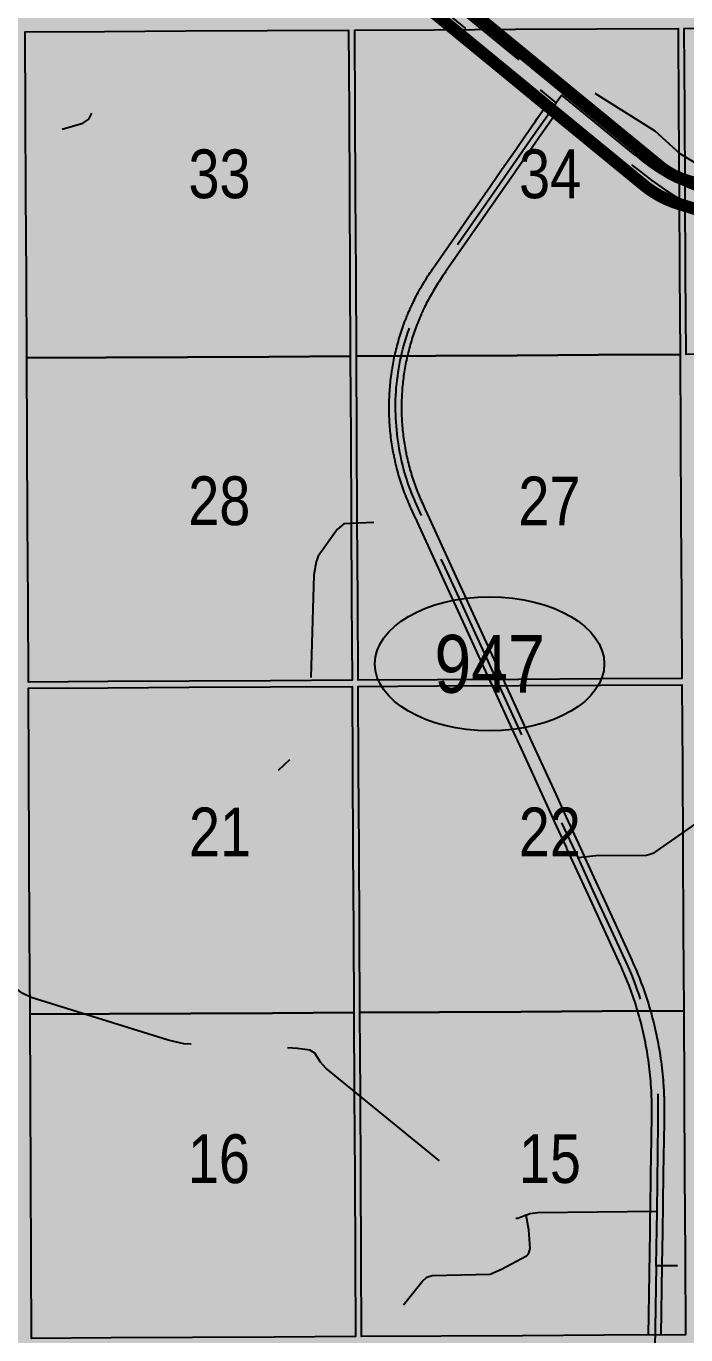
# Model space of a CAD drawing. Extents: x 403018 to 417191, y 6033193 to 6042673.
# Drawn here: x 415495.6 to 415603.9, y 6036406.3 to 6036621.3 of the extents above; entities that cross this region are included whole.
import ezdxf
from ezdxf.enums import TextEntityAlignment as Align

# ---------------------------------------------------------------- set-up
doc = ezdxf.new("R2010")
doc.units = 0
doc.header["$LTSCALE"] = 5
doc.linetypes.add('DASHED2', pattern=[9.525, 6.35, -3.175])
for name, color, linetype in [('L-MON', 1, 'Continuous'), ('Quarters', 8, 'Continuous'), ('RoadSeg', 57, 'DASHED2'), ('ROUTE-MAP-HWY', 2, 'Continuous')]:
    doc.layers.add(name, color=color, linetype=linetype)
doc.layers.add('ROUTE-MAP-BACKGROUND-H', color=7, linetype='Continuous', true_color=0xf0ebff)
doc.styles.add('120', font='ARIALN.TTF', dxfattribs={"height": 13})
doc.styles.add('80A', font='ARIALN.TTF', dxfattribs={"height": 10})

# ---------------------------------------------------------------- blocks, each defined once
blk = doc.blocks.new('hwy_sec')
h = blk.add_hatch(color=255)
edge = h.paths.add_edge_path()
edge.add_ellipse((-0.7, -0.79), major_axis=(18.84, 0), ratio=0.584608, start_angle=0, end_angle=360)
at = {"color": 3}
blk.add_ellipse((-0.7, -0.79), major_axis=(18.84, 0), ratio=0.584608, dxfattribs=at)
at = {"color": 240, "style": '80A'}
blk.add_attdef('SEC', text='', height=9.5, dxfattribs=at).set_placement((-0.7, -0.79), align=Align.MIDDLE_CENTER)

msp = doc.modelspace()

# ---------------------------------------------------------------- hatches: boundary and pattern name
at = {"layer": 'ROUTE-MAP-BACKGROUND-H'}
h = msp.add_hatch(color=256, dxfattribs=at)
h.dxf.hatch_style = 1
h.paths.add_polyline_path([(412923.423, 6037807.465), (416092.9, 6037807.465), (416092.9, 6035965.758), (412923.423, 6035965.758)])

# ---------------------------------------------------------------- linework, layer by layer
at = {"layer": 'Quarters'}
for points in [[(415508.708, 6036566.852), (415495.67, 6036566.783), (415495.604, 6036580.173), (415495.538, 6036593.564), (415495.472, 6036606.954), (415495.406, 6036620.345), (415508.438, 6036620.414), (415521.806, 6036620.484), (415535.173, 6036620.555), (415548.541, 6036620.626), (415548.612, 6036607.236), (415548.683, 6036593.845), (415548.754, 6036580.455), (415548.825, 6036567.065), (415535.453, 6036566.994), (415522.08, 6036566.923), (415508.708, 6036566.852)], [(415602.913, 6036580.743), (415602.989, 6036567.354), (415589.615, 6036567.283), (415576.242, 6036567.211), (415562.868, 6036567.14), (415549.829, 6036567.071), (415549.758, 6036580.461), (415549.687, 6036593.851), (415549.616, 6036607.241), (415549.545, 6036620.631), (415562.579, 6036620.7), (415575.948, 6036620.771), (415589.317, 6036620.841), (415602.686, 6036620.912), (415602.761, 6036607.522), (415602.837, 6036594.133), (415602.913, 6036580.743)], [(415657.072, 6036581.032), (415657.153, 6036567.643), (415643.779, 6036567.571), (415630.405, 6036567.5), (415617.032, 6036567.429), (415603.993, 6036567.359), (415603.917, 6036580.749), (415603.841, 6036594.138), (415603.766, 6036607.528), (415603.69, 6036620.917), (415616.724, 6036620.986), (415630.093, 6036621.057), (415643.462, 6036621.128), (415656.831, 6036621.199), (415656.911, 6036607.81), (415656.992, 6036594.421), (415657.072, 6036581.032)], [(415508.976, 6036513.626), (415495.933, 6036513.556), (415495.869, 6036526.611), (415495.803, 6036540.002), (415495.737, 6036553.392), (415495.67, 6036566.783), (415508.708, 6036566.852), (415522.08, 6036566.923), (415535.453, 6036566.994), (415548.825, 6036567.065), (415548.896, 6036553.675), (415548.967, 6036540.285), (415549.038, 6036526.895), (415549.107, 6036513.84), (415535.73, 6036513.768), (415522.353, 6036513.697), (415508.976, 6036513.626)], [(415603.216, 6036527.185), (415603.29, 6036514.13), (415589.911, 6036514.059), (415576.533, 6036513.987), (415563.155, 6036513.915), (415550.111, 6036513.845), (415550.042, 6036526.9), (415549.971, 6036540.29), (415549.9, 6036553.681), (415549.829, 6036567.071), (415562.868, 6036567.14), (415576.242, 6036567.211), (415589.615, 6036567.283), (415602.989, 6036567.354), (415603.064, 6036553.964), (415603.14, 6036540.575), (415603.216, 6036527.185)], [(415509.25, 6036459.06), (415496.203, 6036458.99), (415496.137, 6036472.38), (415496.071, 6036485.771), (415496.005, 6036499.161), (415495.938, 6036512.552), (415508.981, 6036512.621), (415522.358, 6036512.693), (415535.735, 6036512.764), (415549.112, 6036512.835), (415549.183, 6036499.445), (415549.254, 6036486.055), (415549.325, 6036472.665), (415549.396, 6036459.275), (415536.014, 6036459.203), (415522.632, 6036459.132), (415509.25, 6036459.06)], [(415603.523, 6036472.957), (415603.598, 6036459.568), (415590.215, 6036459.496), (415576.832, 6036459.423), (415563.449, 6036459.351), (415550.4, 6036459.28), (415550.329, 6036472.671), (415550.258, 6036486.061), (415550.187, 6036499.451), (415550.116, 6036512.841), (415563.16, 6036512.911), (415576.539, 6036512.983), (415589.917, 6036513.054), (415603.295, 6036513.126), (415603.371, 6036499.737), (415603.447, 6036486.347), (415603.523, 6036472.957)], [(415509.518, 6036405.833), (415496.466, 6036405.763), (415496.402, 6036418.818), (415496.336, 6036432.209), (415496.269, 6036445.6), (415496.203, 6036458.99), (415509.25, 6036459.06), (415522.632, 6036459.132), (415536.014, 6036459.203), (415549.396, 6036459.275), (415549.467, 6036445.885), (415549.538, 6036432.495), (415549.609, 6036419.105), (415549.678, 6036406.049), (415536.291, 6036405.977), (415522.905, 6036405.905), (415509.518, 6036405.833)], [(415603.826, 6036419.399), (415603.899, 6036406.344), (415590.511, 6036406.272), (415577.123, 6036406.199), (415563.735, 6036406.126), (415550.682, 6036406.055), (415550.613, 6036419.11), (415550.542, 6036432.5), (415550.471, 6036445.89), (415550.4, 6036459.28), (415563.449, 6036459.351), (415576.832, 6036459.423), (415590.215, 6036459.496), (415603.598, 6036459.568), (415603.674, 6036446.178), (415603.75, 6036432.789), (415603.826, 6036419.399)]]:
    msp.add_lwpolyline(points, close=True, dxfattribs=at)
at = {"layer": 'RoadSeg', "flags": 128}
for points in [[(415560.538, 6036540.893), (415559.482, 6036543.219), (415559.348, 6036543.519), (415559.205, 6036543.847), (415559.033, 6036544.254), (415558.879, 6036544.633), (415558.697, 6036545.107), (415558.544, 6036545.523), (415558.394, 6036545.947), (415558.243, 6036546.388), (415558.085, 6036546.867), (415557.947, 6036547.304), (415557.832, 6036547.683), (415557.695, 6036548.155), (415557.566, 6036548.617), (415557.446, 6036549.072), (415557.336, 6036549.545), (415557.237, 6036549.969), (415557.104, 6036550.585), (415556.97, 6036551.236), (415556.859, 6036551.833), (415556.77, 6036552.413), (415556.671, 6036553.084), (415556.589, 6036553.696), (415556.519, 6036554.326), (415556.454, 6036554.967), (415556.398, 6036555.597), (415556.35, 6036556.228), (415556.311, 6036556.826), (415556.278, 6036557.479), (415556.256, 6036558.1), (415556.242, 6036558.748), (415556.244, 6036559.322), (415556.262, 6036559.954), (415556.294, 6036560.631), (415556.334, 6036561.236), (415556.381, 6036561.88), (415556.461, 6036562.552), (415556.528, 6036563.176), (415556.604, 6036563.805), (415556.685, 6036564.448), (415556.789, 6036565.072), (415556.905, 6036565.721), (415557.03, 6036566.359), (415557.171, 6036566.969), (415557.307, 6036567.558), (415557.465, 6036568.203), (415557.639, 6036568.838), (415557.8, 6036569.396), (415557.957, 6036569.893), (415558.115, 6036570.443), (415558.282, 6036570.989), (415558.473, 6036571.537), (415558.671, 6036572.102), (415558.868, 6036572.573), (415559.121, 6036573.239), (415559.329, 6036573.765), (415559.505, 6036574.177), (415559.717, 6036574.627), (415559.935, 6036575.114), (415560.246, 6036575.723), (415560.57, 6036576.382), (415560.896, 6036576.99), (415561.222, 6036577.609), (415561.571, 6036578.213), (415561.923, 6036578.805), (415562.285, 6036579.389), (415562.669, 6036579.98), (415563.06, 6036580.559), (415563.465, 6036581.15), (415563.872, 6036581.737), (415574.228, 6036596.588), (415578.909, 6036603.37), (415580.957, 6036606.241), (415581.715, 6036607.326), (415582.667, 6036608.688), (415553.961, 6036632.262), (415527.798, 6036653.79), (415526.3, 6036654.999), (415525.021, 6036656.019), (415523.886, 6036656.863), (415522.793, 6036657.647), (415521.846, 6036658.303), (415520.781, 6036659.01), (415519.829, 6036659.614), (415518.818, 6036660.231), (415517.851, 6036660.803), (415516.858, 6036661.368), (415515.844, 6036661.92), (415457.44, 6036692.32), (415449.665, 6036696.368), (415410.011, 6036717.002), (415362.415, 6036741.788), (415359.846, 6036743.131), (415360.218, 6036743.135), (415360.653, 6036742.988), (415361.226, 6036742.733), (415361.6, 6036742.559), (415361.947, 6036742.483), (415362.512, 6036742.536), (415362.931, 6036742.603), (415362.415, 6036741.788), (415361.534, 6036740.641), (415356.439, 6036736.745), (415344.518, 6036728.653), (415351.777, 6036718.996), (415354.774, 6036714.467), (415360.668, 6036706.175), (415361.234, 6036705.609), (415361.9, 6036705.409), (415362.899, 6036705.509)], [(415611.251, 6036601.78), (415611.118, 6036603.145), (415610.718, 6036603.844), (415609.819, 6036604.044), (415609.519, 6036603.744), (415608.587, 6036599.549), (415608.087, 6036598.55), (415607.621, 6036598.317), (415606.722, 6036598.35), (415605.39, 6036598.883), (415602.992, 6036600.281), (415598.93, 6036604.044), (415588.84, 6036610.371), (415587.175, 6036611.636), (415586.142, 6036611.836), (415585.11, 6036611.67), (415584.278, 6036611.037), (415583.6, 6036609.97), (415566.606, 6036623.915), (415554.989, 6036633.45), (415555.307, 6036633.814), (415556.639, 6036635.612), (415557.538, 6036636.478), (415559.103, 6036636.911), (415560.834, 6036636.811), (415564.264, 6036634.314)], [(415694.035, 6036576.871), (415693.935, 6036574.674), (415693.984, 6036574.228), (415680.77, 6036572.786), (415677.955, 6036572.48), (415675.065, 6036572.155), (415672.079, 6036571.836), (415669.278, 6036571.544), (415659.755, 6036570.598), (415658.884, 6036570.518), (415657.958, 6036570.443), (415657.013, 6036570.381), (415656.147, 6036570.337), (415656.145, 6036570.337), (415655.28, 6036570.309), (415654.288, 6036570.296), (415653.266, 6036570.308), (415652.305, 6036570.355), (415651.401, 6036570.434), (415650.436, 6036570.559), (415649.53, 6036570.707), (415648.561, 6036570.888), (415647.624, 6036571.09), (415646.689, 6036571.323), (415645.795, 6036571.585), (415644.949, 6036571.872), (415644.068, 6036572.231), (415643.226, 6036572.623), (415642.376, 6036573.052), (415641.641, 6036573.444), (415640.946, 6036573.836), (415640.276, 6036574.24), (415639.536, 6036574.712), (415638.787, 6036575.217), (415638.052, 6036575.747), (415637.354, 6036576.283), (415636.666, 6036576.853), (415636.108, 6036577.348), (415635.521, 6036577.908), (415635.002, 6036578.43), (415634.485, 6036578.959), (415631.354, 6036582.233), (415630.736, 6036582.853), (415630.083, 6036583.487), (415629.439, 6036584.079), (415628.739, 6036584.682), (415628.099, 6036585.201), (415627.345, 6036585.778), (415626.66, 6036586.27), (415625.919, 6036586.77), (415625.167, 6036587.251), (415624.433, 6036587.686), (415623.617, 6036588.126), (415622.765, 6036588.544), (415621.818, 6036588.969), (415620.89, 6036589.349), (415619.978, 6036589.689), (415619.094, 6036589.989), (415618.092, 6036590.314), (415607.106, 6036593.813), (415606.164, 6036594.128), (415605.219, 6036594.467), (415604.295, 6036594.823), (415603.42, 6036595.19), (415602.425, 6036595.651), (415601.663, 6036596.037), (415600.895, 6036596.457), (415600.186, 6036596.868), (415599.37, 6036597.368), (415598.534, 6036597.918), (415597.715, 6036598.502), (415596.821, 6036599.182), (415596.043, 6036599.79), (415595.361, 6036600.332), (415583.6, 6036609.97), (415582.667, 6036608.688), (415595.258, 6036598.348), (415596.312, 6036597.495), (415597.347, 6036596.694), (415598.363, 6036595.94), (415599.475, 6036595.149), (415600.573, 6036594.393), (415601.662, 6036593.678), (415602.698, 6036593.032), (415603.777, 6036592.383), (415604.959, 6036591.692), (415632.392, 6036576.095), (415633.685, 6036575.36), (415634.616, 6036574.835), (415635.56, 6036574.307), (415636.51, 6036573.776), (415637.464, 6036573.257), (415638.552, 6036572.713), (415639.559, 6036572.251), (415640.636, 6036571.798), (415641.698, 6036571.384), (415642.783, 6036571.001), (415643.789, 6036570.673), (415644.968, 6036570.32), (415646.199, 6036569.997), (415647.443, 6036569.713), (415648.8, 6036569.448), (415650.121, 6036569.245), (415651.292, 6036569.1), (415652.535, 6036568.98), (415653.762, 6036568.903), (415654.977, 6036568.862), (415656.193, 6036568.859), (415657.516, 6036568.901), (415658.75, 6036568.972), (415659.946, 6036569.067), (415661.287, 6036569.203), (415662.379, 6036569.324), (415694.116, 6036572.801), (415693.984, 6036574.228), (415730.973, 6036578.271), (415730.964, 6036578.769), (415730.565, 6036580.001), (415729.099, 6036581.966), (415729.499, 6036582.466), (415730.798, 6036582.999)], [(415409.553, 6036608.906), (415414.681, 6036605.876), (415415.014, 6036605.842), (415419.076, 6036603.478), (415421.807, 6036602.179), (415426.536, 6036602.346), (415469.293, 6036602.779), (415471.124, 6036602.346), (415472.223, 6036601.48), (415472.489, 6036601.014), (415473.256, 6036600.348), (415474.121, 6036599.981), (415484.644, 6036599.915), (415486.842, 6036600.215), (415489.606, 6036600.914), (415504.857, 6036605.343), (415505.856, 6036606.009), (415506.356, 6036607.008)], [(415602.559, 6036417.697), (415599.051, 6036417.671), (415599.213, 6036426.658), (415599.397, 6036441.136), (415599.402, 6036441.839), (415599.405, 6036442.549), (415599.406, 6036443.239), (415599.405, 6036443.903), (415599.4, 6036444.528), (415599.393, 6036445.13), (415599.383, 6036445.689), (415599.369, 6036446.221), (415599.325, 6036446.792), (415599.298, 6036447.37), (415599.247, 6036447.961), (415599.179, 6036448.584), (415599.128, 6036449.232), (415599.071, 6036449.898), (415598.992, 6036450.531), (415598.908, 6036451.167), (415598.821, 6036451.809), (415598.723, 6036452.504), (415598.608, 6036453.163), (415598.492, 6036453.833), (415598.357, 6036454.499), (415598.212, 6036455.138), (415598.063, 6036455.819), (415597.908, 6036456.488), (415597.76, 6036457.149), (415597.604, 6036457.805), (415597.44, 6036458.456), (415597.249, 6036459.123), (415597.055, 6036459.745), (415596.858, 6036460.382), (415596.673, 6036461.008), (415596.464, 6036461.651), (415596.26, 6036462.264), (415596.03, 6036462.915), (415595.798, 6036463.538), (415595.564, 6036464.149), (415595.33, 6036464.749), (415595.047, 6036465.446), (415594.721, 6036466.214), (415594.509, 6036466.709), (415592.046, 6036472.108), (415588.741, 6036479.263), (415586.25, 6036484.768), (415583.56, 6036490.538), (415567.338, 6036525.988), (415564.385, 6036532.384), (415560.538, 6036540.893), (415559.969, 6036540.508), (415558.57, 6036540.075), (415547.781, 6036539.542), (415546.682, 6036538.609), (415543.552, 6036534.214), (415543.185, 6036533.315), (415542.819, 6036531.184), (415542.32, 6036513.368), (415542.186, 6036511.837), (415541.487, 6036509.039), (415541.487, 6036508.606), (415541.82, 6036507.94), (415542.22, 6036507.374), (415543.052, 6036506.075), (415543.119, 6036505.01), (415542.32, 6036504.044), (415536.958, 6036499.049)], [(415525.869, 6036378.004), (415528.034, 6036377.837), (415530.498, 6036377.97), (415531.264, 6036378.436), (415560.635, 6036415.133), (415561.401, 6036415.799), (415562.266, 6036416.099), (415571.79, 6036416.332), (415573.688, 6036417.131), (415577.784, 6036419.329), (415578.15, 6036419.762), (415578.35, 6036420.528), (415578.151, 6036423.591), (415577.718, 6036425.989), (415576.352, 6036425.456), (415575.187, 6036425.523), (415574.621, 6036425.856), (415544.817, 6036450.165), (415543.918, 6036451.131), (415542.986, 6036452.596), (415542.153, 6036453.095), (415540.122, 6036453.395), (415521.474, 6036454.161), (415518.876, 6036454.76), (415496.366, 6036461.753), (415495, 6036462.386), (415492.803, 6036464.018), (415492.103, 6036464.75), (415491.337, 6036465.183), (415484.544, 6036470.977), (415482.979, 6036472.076), (415482.147, 6036472.476), (415462.067, 6036479.136), (415461.068, 6036479.768), (415458.404, 6036483.498), (415439.289, 6036508.173)], [(415586.25, 6036484.768), (415589.173, 6036485.096), (415597.464, 6036485.13), (415598.763, 6036485.496), (415613.449, 6036495.819), (415614.68, 6036496.252), (415617.178, 6036496.585), (415617.444, 6036496.985), (415617.578, 6036497.95), (415618.011, 6036498.55)], [(415577.718, 6036425.989), (415578.317, 6036426.255), (415579.649, 6036426.455), (415599.213, 6036426.658)], [(415599.051, 6036417.671), (415598.888, 6036407.348), (415598.653, 6036390.521), (415592.536, 6036390.624), (415570.492, 6036390.425)]]:
    msp.add_lwpolyline(points, dxfattribs=at)
at = {"layer": 'ROUTE-MAP-HWY', "const_width": 2}
for points in [[(415609.931, 6036589.853), (415603.855, 6036591.752), (415602.849, 6036592.066), (415602.768, 6036592.092), (415602.623, 6036592.137), (415602.482, 6036592.184), (415602.347, 6036592.229), (415602.335, 6036592.233), (415602.206, 6036592.278), (415602.194, 6036592.282), (415602.066, 6036592.328), (415602.053, 6036592.332), (415601.927, 6036592.379), (415601.913, 6036592.384), (415601.788, 6036592.431), (415601.773, 6036592.436), (415601.649, 6036592.484), (415601.634, 6036592.49), (415601.511, 6036592.539), (415601.495, 6036592.545), (415601.373, 6036592.595), (415601.357, 6036592.601), (415601.236, 6036592.652), (415601.219, 6036592.659), (415601.099, 6036592.71), (415601.082, 6036592.718), (415600.963, 6036592.769), (415600.945, 6036592.777), (415600.828, 6036592.83), (415600.808, 6036592.838), (415600.693, 6036592.891), (415600.673, 6036592.901), (415600.558, 6036592.954), (415600.537, 6036592.964), (415600.424, 6036593.018), (415600.403, 6036593.029), (415600.291, 6036593.084), (415600.269, 6036593.094), (415600.158, 6036593.15), (415600.135, 6036593.161), (415600.025, 6036593.217), (415600.002, 6036593.229), (415599.894, 6036593.286), (415599.864, 6036593.302), (415599.733, 6036593.372), (415599.601, 6036593.444), (415599.471, 6036593.516), (415599.341, 6036593.59), (415599.212, 6036593.665), (415599.084, 6036593.741), (415598.956, 6036593.818), (415598.829, 6036593.897), (415598.702, 6036593.976), (415598.576, 6036594.057), (415598.495, 6036594.11), (415598.451, 6036594.138), (415598.327, 6036594.221), (415598.203, 6036594.305), (415598.08, 6036594.389), (415597.958, 6036594.475), (415597.837, 6036594.562), (415597.716, 6036594.65), (415597.596, 6036594.74), (415597.477, 6036594.83), (415597.359, 6036594.921), (415597.326, 6036594.947), (415597.241, 6036595.013), (415597.224, 6036595.027), (415597.123, 6036595.107), (415597.023, 6036595.189), (415596.494, 6036595.623), (415594.797, 6036597.014), (415591.883, 6036599.402), (415591.393, 6036599.804), (415591.364, 6036599.827), (415588.304, 6036602.335), (415588.138, 6036602.471), (415586.171, 6036604.08), (415585.862, 6036604.334), (415582.622, 6036606.988), (415581.048, 6036608.278), (415580.66, 6036608.596), (415578.999, 6036609.958), (415575.994, 6036612.432), (415565.898, 6036620.717), (415564.681, 6036621.715), (415553.042, 6036631.258)], [(415567.474, 6036624.672), (415571.035, 6036621.749), (415572.251, 6036620.751), (415575.965, 6036617.704), (415581.612, 6036613.07), (415599.597, 6036598.327), (415599.678, 6036598.261), (415599.767, 6036598.19), (415599.856, 6036598.12), (415599.946, 6036598.05), (415600.037, 6036597.981), (415600.129, 6036597.913), (415600.221, 6036597.846), (415600.313, 6036597.78), (415600.406, 6036597.714), (415600.5, 6036597.65), (415600.594, 6036597.586), (415600.689, 6036597.523), (415600.785, 6036597.46), (415600.881, 6036597.399), (415600.977, 6036597.339), (415601.074, 6036597.279), (415601.171, 6036597.22), (415601.269, 6036597.162), (415601.368, 6036597.105), (415601.467, 6036597.048), (415601.566, 6036596.993), (415601.666, 6036596.938), (415601.767, 6036596.885), (415601.868, 6036596.832), (415601.969, 6036596.78), (415602.071, 6036596.729), (415602.173, 6036596.679), (415602.276, 6036596.63), (415602.379, 6036596.581), (415602.483, 6036596.534), (415602.587, 6036596.487), (415602.691, 6036596.442), (415602.796, 6036596.397), (415602.824, 6036596.385), (415602.872, 6036596.365), (415602.901, 6036596.358), (415603.006, 6036596.31), (415603.112, 6036596.268), (415603.218, 6036596.227), (415603.325, 6036596.187), (415603.432, 6036596.148), (415603.539, 6036596.11), (415603.647, 6036596.072), (415603.755, 6036596.036), (415603.831, 6036596.011), (415603.863, 6036596), (415603.976, 6036595.965), (415609.726, 6036594.169)]]:
    msp.add_lwpolyline(points, dxfattribs=at)
at = {"layer": 'ROUTE-MAP-HWY'}
msp.add_lwpolyline([(415597.811, 6036406.311), (415598.068, 6036423.185), (415598.107, 6036425.782), (415598.122, 6036426.796), (415598.212, 6036432.758), (415598.298, 6036438.477), (415598.36, 6036442.567), (415598.365, 6036443.048), (415598.367, 6036443.53), (415598.364, 6036444.012), (415598.363, 6036444.043), (415598.357, 6036444.494), (415598.356, 6036444.538), (415598.346, 6036444.976), (415598.344, 6036445.033), (415598.33, 6036445.457), (415598.328, 6036445.528), (415598.311, 6036445.939), (415598.307, 6036446.022), (415598.288, 6036446.42), (415598.282, 6036446.517), (415598.26, 6036446.901), (415598.253, 6036447.011), (415598.22, 6036447.504), (415598.182, 6036447.998), (415598.14, 6036448.491), (415598.094, 6036448.984), (415598.043, 6036449.476), (415597.988, 6036449.968), (415597.929, 6036450.459), (415597.865, 6036450.95), (415597.798, 6036451.44), (415597.726, 6036451.93), (415597.649, 6036452.419), (415597.569, 6036452.907), (415597.484, 6036453.395), (415597.395, 6036453.882), (415597.301, 6036454.368), (415597.204, 6036454.853), (415597.102, 6036455.337), (415596.996, 6036455.821), (415596.885, 6036456.303), (415596.771, 6036456.785), (415596.652, 6036457.265), (415596.529, 6036457.745), (415596.402, 6036458.223), (415596.271, 6036458.7), (415596.136, 6036459.176), (415596.033, 6036459.526), (415595.996, 6036459.651), (415595.853, 6036460.125), (415595.705, 6036460.597), (415595.553, 6036461.068), (415595.397, 6036461.538), (415595.237, 6036462.006), (415595.073, 6036462.473), (415594.904, 6036462.938), (415594.732, 6036463.402), (415594.556, 6036463.865), (415594.375, 6036464.326), (415594.191, 6036464.785), (415594.003, 6036465.243), (415593.81, 6036465.699), (415593.614, 6036466.153), (415593.414, 6036466.605), (415593.21, 6036467.055), (415587.931, 6036478.57), (415584.413, 6036486.244), (415584.326, 6036486.434), (415582.719, 6036489.939), (415581.428, 6036492.757), (415576.648, 6036503.183), (415576.592, 6036503.306), (415576.44, 6036503.637), (415576.267, 6036504.014), (415576.059, 6036504.468), (415574.486, 6036507.898), (415572.167, 6036512.959), (415571.707, 6036513.961), (415566.193, 6036525.989), (415564.805, 6036529.017), (415559.85, 6036539.826), (415559.614, 6036540.341), (415559.551, 6036540.479), (415558.814, 6036542.086), (415558.676, 6036542.389), (415558.542, 6036542.694), (415558.531, 6036542.719), (415558.409, 6036542.999), (415558.393, 6036543.037), (415558.258, 6036543.357), (415558.126, 6036543.678), (415557.997, 6036544), (415557.87, 6036544.323), (415557.747, 6036544.647), (415557.626, 6036544.972), (415557.508, 6036545.299), (415557.393, 6036545.626), (415557.28, 6036545.954), (415557.171, 6036546.284), (415557.065, 6036546.614), (415556.961, 6036546.945), (415556.86, 6036547.277), (415556.762, 6036547.61), (415556.667, 6036547.944), (415556.575, 6036548.278), (415556.486, 6036548.614), (415556.4, 6036548.95), (415556.317, 6036549.287), (415556.237, 6036549.624), (415556.203, 6036549.77), (415556.168, 6036549.927), (415556.12, 6036550.142), (415556.073, 6036550.357), (415556.043, 6036550.5), (415556.006, 6036550.683), (415556, 6036550.712), (415555.947, 6036550.978), (415555.94, 6036551.011), (415555.882, 6036551.314), (415555.828, 6036551.609), (415555.818, 6036551.66), (415555.759, 6036552.002), (415555.702, 6036552.344), (415555.649, 6036552.687), (415555.598, 6036553.03), (415555.551, 6036553.374), (415555.506, 6036553.718), (415555.465, 6036554.062), (415555.426, 6036554.407), (415555.391, 6036554.752), (415555.358, 6036555.098), (415555.329, 6036555.444), (415555.302, 6036555.79), (415555.279, 6036556.136), (415555.258, 6036556.482), (415555.241, 6036556.829), (415555.227, 6036557.176), (415555.215, 6036557.522), (415555.207, 6036557.869), (415555.202, 6036558.216), (415555.199, 6036558.563), (415555.2, 6036558.91), (415555.204, 6036559.257), (415555.211, 6036559.604), (415555.221, 6036559.951), (415555.233, 6036560.298), (415555.249, 6036560.645), (415555.268, 6036560.991), (415555.29, 6036561.337), (415555.315, 6036561.683), (415555.343, 6036562.029), (415555.374, 6036562.375), (415555.408, 6036562.72), (415555.445, 6036563.065), (415555.485, 6036563.41), (415555.528, 6036563.754), (415555.574, 6036564.098), (415555.623, 6036564.442), (415555.649, 6036564.611), (415555.667, 6036564.727), (415555.676, 6036564.785), (415555.731, 6036565.127), (415555.747, 6036565.224), (415555.755, 6036565.275), (415555.788, 6036565.47), (415555.85, 6036565.811), (415555.913, 6036566.152), (415555.98, 6036566.493), (415556.05, 6036566.833), (415556.108, 6036567.104), (415556.12, 6036567.158), (415556.196, 6036567.496), (415556.275, 6036567.834), (415556.357, 6036568.171), (415556.441, 6036568.508), (415556.529, 6036568.844), (415556.619, 6036569.179), (415556.713, 6036569.513), (415556.809, 6036569.846), (415556.909, 6036570.179), (415557.011, 6036570.51), (415557.116, 6036570.841), (415557.224, 6036571.171), (415557.335, 6036571.5), (415557.448, 6036571.828), (415557.565, 6036572.154), (415557.684, 6036572.48), (415557.806, 6036572.805), (415557.841, 6036572.897), (415557.925, 6036573.112), (415557.932, 6036573.128), (415557.959, 6036573.199), (415558.027, 6036573.371), (415558.059, 6036573.452), (415558.079, 6036573.501), (415558.131, 6036573.629), (415558.19, 6036573.773), (415558.201, 6036573.801), (415558.236, 6036573.886), (415558.326, 6036574.1), (415558.344, 6036574.143), (415558.454, 6036574.399), (415558.472, 6036574.439), (415558.584, 6036574.695), (415558.603, 6036574.738), (415558.611, 6036574.757), (415558.717, 6036574.991), (415558.754, 6036575.075), (415558.851, 6036575.286), (415558.898, 6036575.388), (415558.909, 6036575.412), (415558.988, 6036575.58), (415559.045, 6036575.703), (415559.066, 6036575.747), (415559.127, 6036575.874), (415559.195, 6036576.016), (415559.226, 6036576.081), (415559.347, 6036576.328), (415559.503, 6036576.638), (415559.661, 6036576.947), (415559.822, 6036577.255), (415559.986, 6036577.561), (415560.152, 6036577.865), (415560.321, 6036578.168), (415560.492, 6036578.47), (415560.666, 6036578.77), (415560.843, 6036579.069), (415561.023, 6036579.366), (415561.205, 6036579.661), (415561.389, 6036579.955), (415561.576, 6036580.248), (415561.766, 6036580.538), (415561.958, 6036580.827), (415562.153, 6036581.114), (415562.326, 6036581.366), (415565.579, 6036586.033), (415565.959, 6036586.579), (415568.537, 6036590.278), (415568.61, 6036590.383), (415568.917, 6036590.824), (415568.99, 6036590.929), (415570.916, 6036593.692), (415571.015, 6036593.834), (415571.063, 6036593.903), (415571.105, 6036593.964), (415571.177, 6036594.067), (415573.551, 6036597.493), (415573.71, 6036597.721), (415573.763, 6036597.798), (415573.836, 6036597.903), (415574.089, 6036598.269), (415574.142, 6036598.345), (415574.215, 6036598.45), (415576.056, 6036601.1), (415577.574, 6036603.281), (415577.669, 6036603.418), (415578.101, 6036604.038), (415578.704, 6036604.915), (415578.949, 6036605.271), (415579.232, 6036605.682), (415579.524, 6036606.099), (415579.903, 6036606.642), (415581.048, 6036608.278), (415582.622, 6036606.988), (415581.485, 6036605.363), (415581.11, 6036604.82), (415580.903, 6036604.523), (415580.819, 6036604.402), (415580.438, 6036603.855), (415580.286, 6036603.636), (415579.676, 6036602.759), (415576.075, 6036597.57), (415575.51, 6036596.757), (415575.225, 6036596.347), (415573.575, 6036593.977), (415572.675, 6036592.682), (415572.568, 6036592.528), (415564.482, 6036580.911), (415564.387, 6036580.775), (415563.991, 6036580.207), (415563.819, 6036579.958), (415563.635, 6036579.685), (415563.452, 6036579.411), (415563.272, 6036579.135), (415563.095, 6036578.858), (415562.92, 6036578.579), (415562.747, 6036578.298), (415562.577, 6036578.017), (415562.409, 6036577.733), (415562.244, 6036577.448), (415562.081, 6036577.162), (415561.921, 6036576.874), (415561.763, 6036576.585), (415561.608, 6036576.295), (415561.455, 6036576.003), (415561.305, 6036575.71), (415561.157, 6036575.416), (415561.012, 6036575.12), (415560.986, 6036575.066), (415560.972, 6036575.036), (415560.864, 6036574.811), (415560.852, 6036574.785), (415560.743, 6036574.554), (415560.734, 6036574.533), (415560.625, 6036574.296), (415560.618, 6036574.281), (415560.593, 6036574.226), (415560.504, 6036574.029), (415560.458, 6036573.925), (415560.391, 6036573.774), (415560.326, 6036573.623), (415560.281, 6036573.518), (415560.196, 6036573.317), (415560.167, 6036573.25), (415560.069, 6036573.013), (415560.056, 6036572.981), (415559.955, 6036572.731), (415559.945, 6036572.709), (415559.85, 6036572.468), (415559.838, 6036572.437), (415559.824, 6036572.402), (415559.747, 6036572.203), (415559.732, 6036572.165), (415559.705, 6036572.095), (415559.646, 6036571.938), (415559.628, 6036571.892), (415559.589, 6036571.787), (415559.476, 6036571.478), (415559.365, 6036571.168), (415559.257, 6036570.856), (415559.152, 6036570.544), (415559.049, 6036570.231), (415558.95, 6036569.918), (415558.853, 6036569.603), (415558.759, 6036569.287), (415558.667, 6036568.971), (415558.578, 6036568.654), (415558.492, 6036568.336), (415558.409, 6036568.017), (415558.329, 6036567.698), (415558.251, 6036567.378), (415558.19, 6036567.115), (415558.177, 6036567.059), (415558.105, 6036566.737), (415558.036, 6036566.415), (415557.969, 6036566.093), (415557.906, 6036565.77), (415557.845, 6036565.446), (415557.787, 6036565.122), (415557.732, 6036564.797), (415557.68, 6036564.472), (415557.631, 6036564.147), (415557.584, 6036563.821), (415557.54, 6036563.494), (415557.5, 6036563.167), (415557.462, 6036562.84), (415557.426, 6036562.513), (415557.394, 6036562.185), (415557.365, 6036561.857), (415557.338, 6036561.529), (415557.314, 6036561.201), (415557.294, 6036560.872), (415557.276, 6036560.543), (415557.261, 6036560.214), (415557.248, 6036559.885), (415557.239, 6036559.556), (415557.233, 6036559.227), (415557.229, 6036558.897), (415557.228, 6036558.568), (415557.23, 6036558.239), (415557.235, 6036557.91), (415557.243, 6036557.58), (415557.254, 6036557.251), (415557.268, 6036556.922), (415557.284, 6036556.593), (415557.304, 6036556.265), (415557.326, 6036555.936), (415557.351, 6036555.608), (415557.379, 6036555.28), (415557.41, 6036554.952), (415557.444, 6036554.624), (415557.48, 6036554.297), (415557.519, 6036553.97), (415557.527, 6036553.914), (415557.562, 6036553.643), (415557.568, 6036553.597), (415557.607, 6036553.317), (415557.612, 6036553.28), (415557.655, 6036552.992), (415557.659, 6036552.964), (415557.706, 6036552.666), (415557.759, 6036552.341), (415557.816, 6036552.017), (415557.832, 6036551.927), (415557.875, 6036551.693), (415557.891, 6036551.607), (415557.937, 6036551.37), (415557.954, 6036551.287), (415557.974, 6036551.185), (415558.02, 6036550.959), (415558.07, 6036550.726), (415558.14, 6036550.404), (415558.214, 6036550.083), (415558.29, 6036549.763), (415558.369, 6036549.443), (415558.45, 6036549.124), (415558.535, 6036548.806), (415558.622, 6036548.488), (415558.712, 6036548.172), (415558.805, 6036547.856), (415558.901, 6036547.541), (415558.999, 6036547.226), (415559.1, 6036546.913), (415559.204, 6036546.6), (415559.31, 6036546.289), (415559.42, 6036545.978), (415559.532, 6036545.668), (415559.646, 6036545.36), (415559.764, 6036545.052), (415559.884, 6036544.745), (415560.006, 6036544.44), (415560.132, 6036544.135), (415560.26, 6036543.832), (415560.39, 6036543.53), (415560.524, 6036543.229), (415560.658, 6036542.931), (415561.075, 6036542.023), (415561.84, 6036540.353), (415566.184, 6036530.878), (415567.572, 6036527.85), (415568.038, 6036526.834), (415573.934, 6036513.973), (415574.393, 6036512.971), (415575.128, 6036511.366), (415576.565, 6036508.234), (415577.902, 6036505.315), (415578.11, 6036504.862), (415578.319, 6036504.407), (415578.388, 6036504.256), (415578.499, 6036504.014), (415582.572, 6036495.128), (415583.96, 6036492.1), (415584.564, 6036490.784), (415586.64, 6036486.256), (415587.174, 6036485.091), (415587.32, 6036484.772), (415589.775, 6036479.416), (415589.818, 6036479.322), (415589.96, 6036479.014), (415595.054, 6036467.901), (415595.265, 6036467.435), (415595.473, 6036466.966), (415595.676, 6036466.495), (415595.875, 6036466.023), (415596.071, 6036465.549), (415596.262, 6036465.073), (415596.448, 6036464.596), (415596.631, 6036464.117), (415596.809, 6036463.636), (415596.984, 6036463.154), (415597.154, 6036462.671), (415597.32, 6036462.186), (415597.481, 6036461.699), (415597.639, 6036461.211), (415597.792, 6036460.722), (415597.94, 6036460.232), (415598.085, 6036459.74), (415598.143, 6036459.538), (415598.225, 6036459.247), (415598.361, 6036458.752), (415598.493, 6036458.257), (415598.62, 6036457.76), (415598.743, 6036457.263), (415598.861, 6036456.764), (415598.976, 6036456.264), (415599.085, 6036455.763), (415599.191, 6036455.262), (415599.292, 6036454.759), (415599.389, 6036454.256), (415599.481, 6036453.752), (415599.569, 6036453.247), (415599.652, 6036452.741), (415599.731, 6036452.234), (415599.806, 6036451.727), (415599.876, 6036451.219), (415599.942, 6036450.711), (415600.003, 6036450.202), (415600.06, 6036449.693), (415600.113, 6036449.183), (415600.161, 6036448.672), (415600.204, 6036448.162), (415600.228, 6036447.862), (415600.243, 6036447.65), (415600.263, 6036447.378), (415600.278, 6036447.139), (415600.293, 6036446.895), (415600.308, 6036446.627), (415600.32, 6036446.411), (415600.334, 6036446.115), (415600.342, 6036445.927), (415600.355, 6036445.603), (415600.361, 6036445.443), (415600.372, 6036445.091), (415600.376, 6036444.959), (415600.384, 6036444.578), (415600.386, 6036444.474), (415600.392, 6036444.066), (415600.393, 6036443.99), (415600.395, 6036443.553), (415600.396, 6036443.505), (415600.394, 6036443.04), (415600.394, 6036443.021), (415600.389, 6036442.537), (415600.369, 6036441.21), (415600.241, 6036432.769), (415600.096, 6036423.154), (415600.018, 6036417.963), (415600.014, 6036417.729), (415599.841, 6036406.322)], dxfattribs=at)

# ---------------------------------------------------------------- block references
at = {"layer": 'L-MON'}
msp.add_blockref('hwy_sec', (415572.411, 6036517.336), dxfattribs=at).add_auto_attribs({'SEC': '947'})

# ---------------------------------------------------------------- texts
at = {"layer": 'RoadSeg', "style": '120'}
for s, p in [('33', (415522.229, 6036593.022)), ('34', (415576.547, 6036593.022)), ('28', (415522.199, 6036539.33)), ('27', (415576.43, 6036539.295)), ('21', (415522.313, 6036484.931)), ('22', (415576.493, 6036484.931)), ('16', (415522.133, 6036431.265)), ('15', (415576.519, 6036431.29))]:
    msp.add_text(s, height=8.0041, dxfattribs=at).set_placement(p)
msp.add_text('61-18-5', height=39.983, rotation=359.95761, dxfattribs=at).set_placement((415474.311, 6036442.007))

doc.saveas('drawing.dxf')
